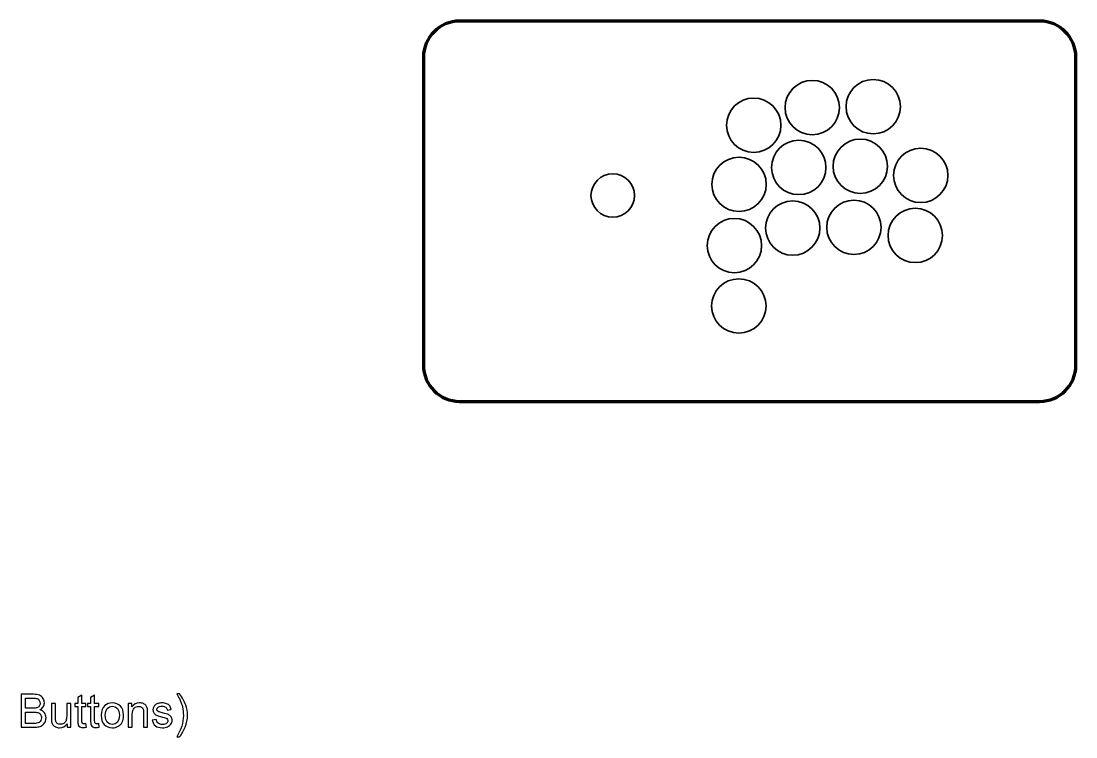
# Model space of a CAD drawing. Header units: millimetres. Extents: x 198 to 2433, y -984 to 145.
# Drawn here: x 1793 to 2375, y -706 to -311 of the extents above; entities that cross this region are included whole.
import ezdxf

# ---------------------------------------------------------------- set-up
doc = ezdxf.new("R2010")
doc.units = ezdxf.units.MM
doc.header["$MEASUREMENT"] = 0
doc.layers.add('Layer 1', color=7, linetype='Continuous')

msp = doc.modelspace()

# ---------------------------------------------------------------- linework, layer by layer
at = {"layer": 'Layer 1', "color": 250, "lineweight": 35}
for centre, major_axis in [((2263.2271, -357.9521), (0, 15)), ((2229.5849, -358.4373), (0, 15)), ((2197.3006, -368.19), (0, 15)), ((2222.1603, -391.5376), (0, 15)), ((2256.1001, -390.8549), (0, 15)), ((2289.4547, -395.9264), (0, 15)), ((2189.2058, -400.8619), (0, 15)), ((2119.5274, -407.0043), (0, 12)), ((2218.8444, -424.9897), (0, 15)), ((2252.5891, -424.5996), (0, 15)), ((2286.4313, -429.0859), (0, 15)), ((2186.6601, -434.645), (0, 15)), ((2189.0983, -467.9995), (0, 15))]:
    msp.add_ellipse(centre, major_axis=major_axis, ratio=1, dxfattribs=at)
at = {"layer": 'Layer 1', "color": 250, "lineweight": 70}
msp.add_open_spline([(2035.0518, -310.6938), (2035.0518, -310.6938), (2355.0518, -310.6938), (2355.0518, -310.6938), (2366.0518, -310.6938), (2375.0518, -319.6938), (2375.0518, -330.6937), (2375.0518, -330.6937), (2375.0518, -500.6939), (2375.0518, -500.6939), (2375.0518, -511.6938), (2366.0518, -520.6938), (2355.0518, -520.6938), (2355.0518, -520.6938), (2035.0518, -520.6938), (2035.0518, -520.6938), (2024.0519, -520.6938), (2015.0518, -511.6938), (2015.0518, -500.6939), (2015.0518, -500.6939), (2015.0518, -330.6937), (2015.0518, -330.6937), (2015.0518, -319.6938), (2024.0519, -310.6938), (2035.0518, -310.6938)], degree=3, knots=[0, 0, 0, 0, 0.125, 0.125, 0.125, 0.25, 0.25, 0.25, 0.375, 0.375, 0.375, 0.5, 0.5, 0.5, 0.625, 0.625, 0.625, 0.75, 0.75, 0.75, 0.875, 0.875, 0.875, 1, 1, 1, 1], dxfattribs=at)
at = {"layer": 'Layer 1', "color": 250}
for points, knots in [([(1793.1093, -700.6348), (1793.1093, -700.6348), (1793.1093, -682.4484), (1793.1093, -682.4484), (1793.1093, -682.4484), (1799.9334, -682.4484), (1799.9334, -682.4484), (1801.322, -682.4484), (1802.4353, -682.6304), (1803.2778, -682.9987), (1804.116, -683.367), (1804.7721, -683.9343), (1805.2463, -684.7005), (1805.7246, -685.4625), (1805.9617, -686.2626), (1805.9617, -687.1008), (1805.9617, -687.8755), (1805.75, -688.6079), (1805.3309, -689.2937), (1804.9118, -689.9795), (1804.2768, -690.5341), (1803.4259, -690.9574), (1804.5266, -691.2791), (1805.3733, -691.8295), (1805.9617, -692.6084), (1806.5544, -693.3831), (1806.8507, -694.3017), (1806.8507, -695.3601), (1806.8507, -696.2152), (1806.6687, -697.0068), (1806.3088, -697.7392), (1805.949, -698.4716), (1805.5045, -699.0346), (1804.9753, -699.4325), (1804.4462, -699.8262), (1803.7815, -700.1268), (1802.9857, -700.33), (1802.1856, -700.5332), (1801.2077, -700.6348), (1800.0477, -700.6348), (1800.0477, -700.6348), (1793.1093, -700.6348), (1793.1093, -700.6348)], [0, 0, 0, 0, 0.07142857, 0.07142857, 0.07142857, 0.14285714, 0.14285714, 0.14285714, 0.21428571, 0.21428571, 0.21428571, 0.28571429, 0.28571429, 0.28571429, 0.35714286, 0.35714286, 0.35714286, 0.42857143, 0.42857143, 0.42857143, 0.5, 0.5, 0.5, 0.57142857, 0.57142857, 0.57142857, 0.64285714, 0.64285714, 0.64285714, 0.71428571, 0.71428571, 0.71428571, 0.78571429, 0.78571429, 0.78571429, 0.85714286, 0.85714286, 0.85714286, 0.92857143, 0.92857143, 0.92857143, 1, 1, 1, 1]), ([(1795.5223, -690.0938), (1795.5223, -690.0938), (1799.4551, -690.0938), (1799.4551, -690.0938), (1800.5219, -690.0938), (1801.2881, -690.0218), (1801.7495, -689.8821), (1802.3634, -689.7001), (1802.8248, -689.3953), (1803.1338, -688.972), (1803.4429, -688.5486), (1803.5995, -688.0195), (1803.5995, -687.3802), (1803.5995, -686.7749), (1803.4556, -686.2415), (1803.1635, -685.7843), (1802.8756, -685.3228), (1802.4607, -685.0053), (1801.9231, -684.836), (1801.3855, -684.6667), (1800.4626, -684.582), (1799.1587, -684.582), (1799.1587, -684.582), (1795.5223, -684.582), (1795.5223, -684.582), (1795.5223, -684.582), (1795.5223, -690.0938), (1795.5223, -690.0938)], [0, 0, 0, 0, 0.11111111, 0.11111111, 0.11111111, 0.22222222, 0.22222222, 0.22222222, 0.33333333, 0.33333333, 0.33333333, 0.44444444, 0.44444444, 0.44444444, 0.55555556, 0.55555556, 0.55555556, 0.66666667, 0.66666667, 0.66666667, 0.77777778, 0.77777778, 0.77777778, 0.88888889, 0.88888889, 0.88888889, 1, 1, 1, 1]), ([(1828.8513, -698.6409), (1828.8513, -698.6409), (1829.1561, -700.6136), (1829.1561, -700.6136), (1828.5296, -700.7449), (1827.9665, -700.8126), (1827.4755, -700.8126), (1826.6669, -700.8126), (1826.0404, -700.6856), (1825.5916, -700.4274), (1825.1471, -700.1691), (1824.8339, -699.8347), (1824.6518, -699.4156), (1824.4698, -698.9965), (1824.3809, -698.116), (1824.3809, -696.774), (1824.3809, -696.774), (1824.3809, -689.1794), (1824.3809, -689.1794), (1824.3809, -689.1794), (1822.7299, -689.1794), (1822.7299, -689.1794), (1822.7299, -689.1794), (1822.7299, -687.4522), (1822.7299, -687.4522), (1822.7299, -687.4522), (1824.3809, -687.4522), (1824.3809, -687.4522), (1824.3809, -687.4522), (1824.3809, -684.1925), (1824.3809, -684.1925), (1824.3809, -684.1925), (1826.6161, -682.8506), (1826.6161, -682.8506), (1826.6161, -682.8506), (1826.6161, -687.4522), (1826.6161, -687.4522), (1826.6161, -687.4522), (1828.8513, -687.4522), (1828.8513, -687.4522), (1828.8513, -687.4522), (1828.8513, -689.1794), (1828.8513, -689.1794), (1828.8513, -689.1794), (1826.6161, -689.1794), (1826.6161, -689.1794), (1826.6161, -689.1794), (1826.6161, -696.901), (1826.6161, -696.901), (1826.6161, -697.5402), (1826.6542, -697.9509), (1826.7346, -698.1329), (1826.8108, -698.3149), (1826.9378, -698.4589), (1827.1156, -698.5689), (1827.2934, -698.6748), (1827.5474, -698.7298), (1827.8776, -698.7298), (1828.1232, -698.7298), (1828.4491, -698.7002), (1828.8513, -698.6409)], [0, 0, 0, 0, 0.05, 0.05, 0.05, 0.1, 0.1, 0.1, 0.15, 0.15, 0.15, 0.2, 0.2, 0.2, 0.25, 0.25, 0.25, 0.3, 0.3, 0.3, 0.35, 0.35, 0.35, 0.4, 0.4, 0.4, 0.45, 0.45, 0.45, 0.5, 0.5, 0.5, 0.55, 0.55, 0.55, 0.6, 0.6, 0.6, 0.65, 0.65, 0.65, 0.7, 0.7, 0.7, 0.75, 0.75, 0.75, 0.8, 0.8, 0.8, 0.85, 0.85, 0.85, 0.9, 0.9, 0.9, 0.95, 0.95, 0.95, 1, 1, 1, 1]), ([(1835.9083, -698.6409), (1835.9083, -698.6409), (1836.2131, -700.6136), (1836.2131, -700.6136), (1835.5866, -700.7449), (1835.0235, -700.8126), (1834.5325, -700.8126), (1833.7239, -700.8126), (1833.0974, -700.6856), (1832.6486, -700.4274), (1832.2041, -700.1691), (1831.8909, -699.8347), (1831.7088, -699.4156), (1831.5268, -698.9965), (1831.4379, -698.116), (1831.4379, -696.774), (1831.4379, -696.774), (1831.4379, -689.1794), (1831.4379, -689.1794), (1831.4379, -689.1794), (1829.7869, -689.1794), (1829.7869, -689.1794), (1829.7869, -689.1794), (1829.7869, -687.4522), (1829.7869, -687.4522), (1829.7869, -687.4522), (1831.4379, -687.4522), (1831.4379, -687.4522), (1831.4379, -687.4522), (1831.4379, -684.1925), (1831.4379, -684.1925), (1831.4379, -684.1925), (1833.6731, -682.8506), (1833.6731, -682.8506), (1833.6731, -682.8506), (1833.6731, -687.4522), (1833.6731, -687.4522), (1833.6731, -687.4522), (1835.9083, -687.4522), (1835.9083, -687.4522), (1835.9083, -687.4522), (1835.9083, -689.1794), (1835.9083, -689.1794), (1835.9083, -689.1794), (1833.6731, -689.1794), (1833.6731, -689.1794), (1833.6731, -689.1794), (1833.6731, -696.901), (1833.6731, -696.901), (1833.6731, -697.5402), (1833.7112, -697.9509), (1833.7916, -698.1329), (1833.8678, -698.3149), (1833.9948, -698.4589), (1834.1726, -698.5689), (1834.3504, -698.6748), (1834.6044, -698.7298), (1834.9346, -698.7298), (1835.1802, -698.7298), (1835.5061, -698.7002), (1835.9083, -698.6409)], [0, 0, 0, 0, 0.05, 0.05, 0.05, 0.1, 0.1, 0.1, 0.15, 0.15, 0.15, 0.2, 0.2, 0.2, 0.25, 0.25, 0.25, 0.3, 0.3, 0.3, 0.35, 0.35, 0.35, 0.4, 0.4, 0.4, 0.45, 0.45, 0.45, 0.5, 0.5, 0.5, 0.55, 0.55, 0.55, 0.6, 0.6, 0.6, 0.65, 0.65, 0.65, 0.7, 0.7, 0.7, 0.75, 0.75, 0.75, 0.8, 0.8, 0.8, 0.85, 0.85, 0.85, 0.9, 0.9, 0.9, 0.95, 0.95, 0.95, 1, 1, 1, 1]), ([(1880.5403, -705.9688), (1880.5403, -705.9688), (1878.9401, -705.9688), (1878.9401, -705.9688), (1881.4124, -702.0022), (1882.6485, -698.0313), (1882.6485, -694.0562), (1882.6485, -692.5026), (1882.4707, -690.9616), (1882.1151, -689.4334), (1881.8357, -688.193), (1881.442, -687.0035), (1880.9382, -685.8605), (1880.6165, -685.1196), (1879.9476, -683.8793), (1878.9401, -682.1436), (1878.9401, -682.1436), (1880.5403, -682.1436), (1880.5403, -682.1436), (1882.0897, -684.2179), (1883.2369, -686.3007), (1883.982, -688.392), (1884.617, -690.1912), (1884.9345, -692.075), (1884.9345, -694.0435), (1884.9345, -696.2745), (1884.5069, -698.4335), (1883.6518, -700.5163), (1882.8009, -702.5991), (1881.7637, -704.4152), (1880.5403, -705.9688)], [0, 0, 0, 0, 0.1, 0.1, 0.1, 0.2, 0.2, 0.2, 0.3, 0.3, 0.3, 0.4, 0.4, 0.4, 0.5, 0.5, 0.5, 0.6, 0.6, 0.6, 0.7, 0.7, 0.7, 0.8, 0.8, 0.8, 0.9, 0.9, 0.9, 1, 1, 1, 1]), ([(1795.5223, -698.5012), (1795.5223, -698.5012), (1800.052, -698.5012), (1800.052, -698.5012), (1800.8309, -698.5012), (1801.377, -698.4716), (1801.6945, -698.4123), (1802.2448, -698.3149), (1802.7105, -698.1498), (1803.083, -697.917), (1803.4556, -697.6842), (1803.7604, -697.3455), (1804.0017, -696.901), (1804.243, -696.4565), (1804.3615, -695.9443), (1804.3615, -695.3643), (1804.3615, -694.6827), (1804.1879, -694.0943), (1803.8366, -693.5905), (1803.4894, -693.0868), (1803.0068, -692.7354), (1802.3888, -692.5322), (1801.7749, -692.329), (1800.8859, -692.2274), (1799.7302, -692.2274), (1799.7302, -692.2274), (1795.5223, -692.2274), (1795.5223, -692.2274), (1795.5223, -692.2274), (1795.5223, -698.5012), (1795.5223, -698.5012)], [0, 0, 0, 0, 0.1, 0.1, 0.1, 0.2, 0.2, 0.2, 0.3, 0.3, 0.3, 0.4, 0.4, 0.4, 0.5, 0.5, 0.5, 0.6, 0.6, 0.6, 0.7, 0.7, 0.7, 0.8, 0.8, 0.8, 0.9, 0.9, 0.9, 1, 1, 1, 1]), ([(1818.4839, -700.6348), (1818.4839, -700.6348), (1818.4839, -698.6748), (1818.4839, -698.6748), (1817.4594, -700.1691), (1816.0709, -700.9142), (1814.3141, -700.9142), (1813.5394, -700.9142), (1812.8155, -700.766), (1812.1424, -700.4697), (1811.4693, -700.1691), (1810.9697, -699.7966), (1810.6438, -699.3479), (1810.3178, -698.8949), (1810.0892, -698.3446), (1809.958, -697.6926), (1809.8691, -697.2524), (1809.8225, -696.5581), (1809.8225, -695.6098), (1809.8225, -695.6098), (1809.8225, -687.4522), (1809.8225, -687.4522), (1809.8225, -687.4522), (1812.0577, -687.4522), (1812.0577, -687.4522), (1812.0577, -687.4522), (1812.0577, -694.7462), (1812.0577, -694.7462), (1812.0577, -695.9104), (1812.1043, -696.6978), (1812.1932, -697.1), (1812.3329, -697.6884), (1812.6292, -698.1456), (1813.0864, -698.48), (1813.5394, -698.8145), (1814.0982, -698.9838), (1814.767, -698.9838), (1815.4359, -698.9838), (1816.0624, -698.8145), (1816.6466, -698.4716), (1817.2308, -698.1287), (1817.6457, -697.6588), (1817.8912, -697.0703), (1818.1325, -696.4819), (1818.2553, -695.6225), (1818.2553, -694.5007), (1818.2553, -694.5007), (1818.2553, -687.4522), (1818.2553, -687.4522), (1818.2553, -687.4522), (1820.4905, -687.4522), (1820.4905, -687.4522), (1820.4905, -687.4522), (1820.4905, -700.6348), (1820.4905, -700.6348), (1820.4905, -700.6348), (1818.4839, -700.6348), (1818.4839, -700.6348)], [0, 0, 0, 0, 0.05263158, 0.05263158, 0.05263158, 0.10526316, 0.10526316, 0.10526316, 0.15789474, 0.15789474, 0.15789474, 0.21052632, 0.21052632, 0.21052632, 0.26315789, 0.26315789, 0.26315789, 0.31578947, 0.31578947, 0.31578947, 0.36842105, 0.36842105, 0.36842105, 0.42105263, 0.42105263, 0.42105263, 0.47368421, 0.47368421, 0.47368421, 0.52631579, 0.52631579, 0.52631579, 0.57894737, 0.57894737, 0.57894737, 0.63157895, 0.63157895, 0.63157895, 0.68421053, 0.68421053, 0.68421053, 0.73684211, 0.73684211, 0.73684211, 0.78947368, 0.78947368, 0.78947368, 0.84210526, 0.84210526, 0.84210526, 0.89473684, 0.89473684, 0.89473684, 0.94736842, 0.94736842, 0.94736842, 1, 1, 1, 1]), ([(1837.2757, -694.0435), (1837.2757, -691.6093), (1837.953, -689.8059), (1839.3119, -688.6333), (1840.4422, -687.6596), (1841.8265, -687.1728), (1843.4564, -687.1728), (1845.264, -687.1728), (1846.7457, -687.7655), (1847.8971, -688.9508), (1849.0444, -690.1319), (1849.6201, -691.7702), (1849.6201, -693.8572), (1849.6201, -695.5506), (1849.3661, -696.8798), (1848.8581, -697.8493), (1848.3501, -698.8187), (1847.6093, -699.5722), (1846.6356, -700.1099), (1845.6662, -700.6475), (1844.6036, -700.9142), (1843.4564, -700.9142), (1841.6106, -700.9142), (1840.1205, -700.3258), (1838.9817, -699.1447), (1837.843, -697.9636), (1837.2757, -696.2618), (1837.2757, -694.0435)], [0, 0, 0, 0, 0.11111111, 0.11111111, 0.11111111, 0.22222222, 0.22222222, 0.22222222, 0.33333333, 0.33333333, 0.33333333, 0.44444444, 0.44444444, 0.44444444, 0.55555556, 0.55555556, 0.55555556, 0.66666667, 0.66666667, 0.66666667, 0.77777778, 0.77777778, 0.77777778, 0.88888889, 0.88888889, 0.88888889, 1, 1, 1, 1]), ([(1839.5617, -694.0477), (1839.5617, -695.7326), (1839.93, -696.9941), (1840.6666, -697.8281), (1841.4074, -698.6663), (1842.3345, -699.0854), (1843.4564, -699.0854), (1844.5655, -699.0854), (1845.4884, -698.6663), (1846.2292, -697.8239), (1846.9658, -696.9814), (1847.3341, -695.6987), (1847.3341, -693.9758), (1847.3341, -692.3502), (1846.9616, -691.1183), (1846.2207, -690.2843), (1845.4799, -689.4461), (1844.557, -689.027), (1843.4564, -689.027), (1842.3345, -689.027), (1841.4074, -689.4419), (1840.6666, -690.2758), (1839.93, -691.1098), (1839.5617, -692.3671), (1839.5617, -694.0477)], [0, 0, 0, 0, 0.125, 0.125, 0.125, 0.25, 0.25, 0.25, 0.375, 0.375, 0.375, 0.5, 0.5, 0.5, 0.625, 0.625, 0.625, 0.75, 0.75, 0.75, 0.875, 0.875, 0.875, 1, 1, 1, 1]), ([(1852.2405, -700.6348), (1852.2405, -700.6348), (1852.2405, -687.4522), (1852.2405, -687.4522), (1852.2405, -687.4522), (1854.2471, -687.4522), (1854.2471, -687.4522), (1854.2471, -687.4522), (1854.2471, -689.3233), (1854.2471, -689.3233), (1855.2123, -687.8882), (1856.6093, -687.1728), (1858.4339, -687.1728), (1859.2297, -687.1728), (1859.9579, -687.3167), (1860.6225, -687.6004), (1861.2871, -687.884), (1861.7867, -688.2608), (1862.1169, -688.7222), (1862.4471, -689.1836), (1862.6799, -689.734), (1862.8111, -690.369), (1862.8916, -690.7838), (1862.9339, -691.5077), (1862.9339, -692.5407), (1862.9339, -692.5407), (1862.9339, -700.6348), (1862.9339, -700.6348), (1862.9339, -700.6348), (1860.6987, -700.6348), (1860.6987, -700.6348), (1860.6987, -700.6348), (1860.6987, -692.6253), (1860.6987, -692.6253), (1860.6987, -691.7152), (1860.614, -691.0336), (1860.4405, -690.5849), (1860.2669, -690.1361), (1859.9579, -689.7763), (1859.5176, -689.5054), (1859.0773, -689.2387), (1858.5566, -689.1032), (1857.964, -689.1032), (1857.0157, -689.1032), (1856.1987, -689.4038), (1855.5086, -690.0091), (1854.8186, -690.6103), (1854.4757, -691.7575), (1854.4757, -693.4424), (1854.4757, -693.4424), (1854.4757, -700.6348), (1854.4757, -700.6348), (1854.4757, -700.6348), (1852.2405, -700.6348), (1852.2405, -700.6348)], [0, 0, 0, 0, 0.05555556, 0.05555556, 0.05555556, 0.11111111, 0.11111111, 0.11111111, 0.16666667, 0.16666667, 0.16666667, 0.22222222, 0.22222222, 0.22222222, 0.27777778, 0.27777778, 0.27777778, 0.33333333, 0.33333333, 0.33333333, 0.38888889, 0.38888889, 0.38888889, 0.44444444, 0.44444444, 0.44444444, 0.5, 0.5, 0.5, 0.55555556, 0.55555556, 0.55555556, 0.61111111, 0.61111111, 0.61111111, 0.66666667, 0.66666667, 0.66666667, 0.72222222, 0.72222222, 0.72222222, 0.77777778, 0.77777778, 0.77777778, 0.83333333, 0.83333333, 0.83333333, 0.88888889, 0.88888889, 0.88888889, 0.94444444, 0.94444444, 0.94444444, 1, 1, 1, 1]), ([(1865.4781, -696.6978), (1865.4781, -696.6978), (1867.6879, -696.3422), (1867.6879, -696.3422), (1867.8107, -697.227), (1868.1578, -697.9043), (1868.7251, -698.3784), (1869.2923, -698.8483), (1870.0882, -699.0854), (1871.1042, -699.0854), (1872.1329, -699.0854), (1872.8949, -698.878), (1873.3944, -698.4589), (1873.8897, -698.044), (1874.1395, -697.5529), (1874.1395, -696.9899), (1874.1395, -696.4861), (1873.9151, -696.0882), (1873.4706, -695.8003), (1873.1574, -695.6014), (1872.3954, -695.3516), (1871.1846, -695.0426), (1869.5506, -694.6319), (1868.4203, -694.2763), (1867.7853, -693.9758), (1867.1545, -693.671), (1866.6761, -693.2561), (1866.3502, -692.7227), (1866.0242, -692.1935), (1865.8591, -691.6051), (1865.8591, -690.9616), (1865.8591, -690.3732), (1865.9946, -689.8313), (1866.2613, -689.3318), (1866.5322, -688.8323), (1866.8963, -688.4174), (1867.3577, -688.0872), (1867.7048, -687.8332), (1868.179, -687.6173), (1868.7759, -687.4395), (1869.377, -687.2617), (1870.0162, -687.1728), (1870.702, -687.1728), (1871.735, -687.1728), (1872.6409, -687.321), (1873.4198, -687.6215), (1874.203, -687.9179), (1874.7787, -688.3243), (1875.1513, -688.8323), (1875.5196, -689.3445), (1875.7778, -690.0261), (1875.9175, -690.8812), (1875.9175, -690.8812), (1873.7331, -691.186), (1873.7331, -691.186), (1873.6357, -690.5002), (1873.3479, -689.9626), (1872.8737, -689.5773), (1872.3996, -689.1921), (1871.7307, -689.0016), (1870.8629, -689.0016), (1869.8427, -689.0016), (1869.1103, -689.1709), (1868.6743, -689.5096), (1868.2382, -689.8483), (1868.0181, -690.2462), (1868.0181, -690.6992), (1868.0181, -690.987), (1868.107, -691.2495), (1868.289, -691.4823), (1868.4711, -691.7194), (1868.7547, -691.9184), (1869.1442, -692.075), (1869.3685, -692.1597), (1870.0205, -692.3502), (1871.1127, -692.6465), (1872.6875, -693.0656), (1873.7881, -693.4127), (1874.4147, -693.6794), (1875.0412, -693.9461), (1875.5323, -694.3398), (1875.8879, -694.8478), (1876.2477, -695.3601), (1876.4255, -695.9951), (1876.4255, -696.7571), (1876.4255, -697.4979), (1876.2096, -698.1964), (1875.7736, -698.8526), (1875.3375, -699.5087), (1874.711, -700.0167), (1873.894, -700.3766), (1873.0727, -700.7364), (1872.1456, -700.9142), (1871.1127, -700.9142), (1869.4024, -700.9142), (1868.0943, -700.5586), (1867.1968, -699.8516), (1866.2994, -699.1404), (1865.7279, -698.0906), (1865.4781, -696.6978)], [0, 0, 0, 0, 0.03030303, 0.03030303, 0.03030303, 0.06060606, 0.06060606, 0.06060606, 0.09090909, 0.09090909, 0.09090909, 0.12121212, 0.12121212, 0.12121212, 0.15151515, 0.15151515, 0.15151515, 0.18181818, 0.18181818, 0.18181818, 0.21212121, 0.21212121, 0.21212121, 0.24242424, 0.24242424, 0.24242424, 0.27272727, 0.27272727, 0.27272727, 0.3030303, 0.3030303, 0.3030303, 0.33333333, 0.33333333, 0.33333333, 0.36363636, 0.36363636, 0.36363636, 0.39393939, 0.39393939, 0.39393939, 0.42424242, 0.42424242, 0.42424242, 0.45454545, 0.45454545, 0.45454545, 0.48484848, 0.48484848, 0.48484848, 0.51515152, 0.51515152, 0.51515152, 0.54545455, 0.54545455, 0.54545455, 0.57575758, 0.57575758, 0.57575758, 0.60606061, 0.60606061, 0.60606061, 0.63636364, 0.63636364, 0.63636364, 0.66666667, 0.66666667, 0.66666667, 0.6969697, 0.6969697, 0.6969697, 0.72727273, 0.72727273, 0.72727273, 0.75757576, 0.75757576, 0.75757576, 0.78787879, 0.78787879, 0.78787879, 0.81818182, 0.81818182, 0.81818182, 0.84848485, 0.84848485, 0.84848485, 0.87878788, 0.87878788, 0.87878788, 0.90909091, 0.90909091, 0.90909091, 0.93939394, 0.93939394, 0.93939394, 0.96969697, 0.96969697, 0.96969697, 1, 1, 1, 1])]:
    msp.add_open_spline(points, degree=3, knots=knots, dxfattribs=at)

doc.saveas('drawing.dxf')
